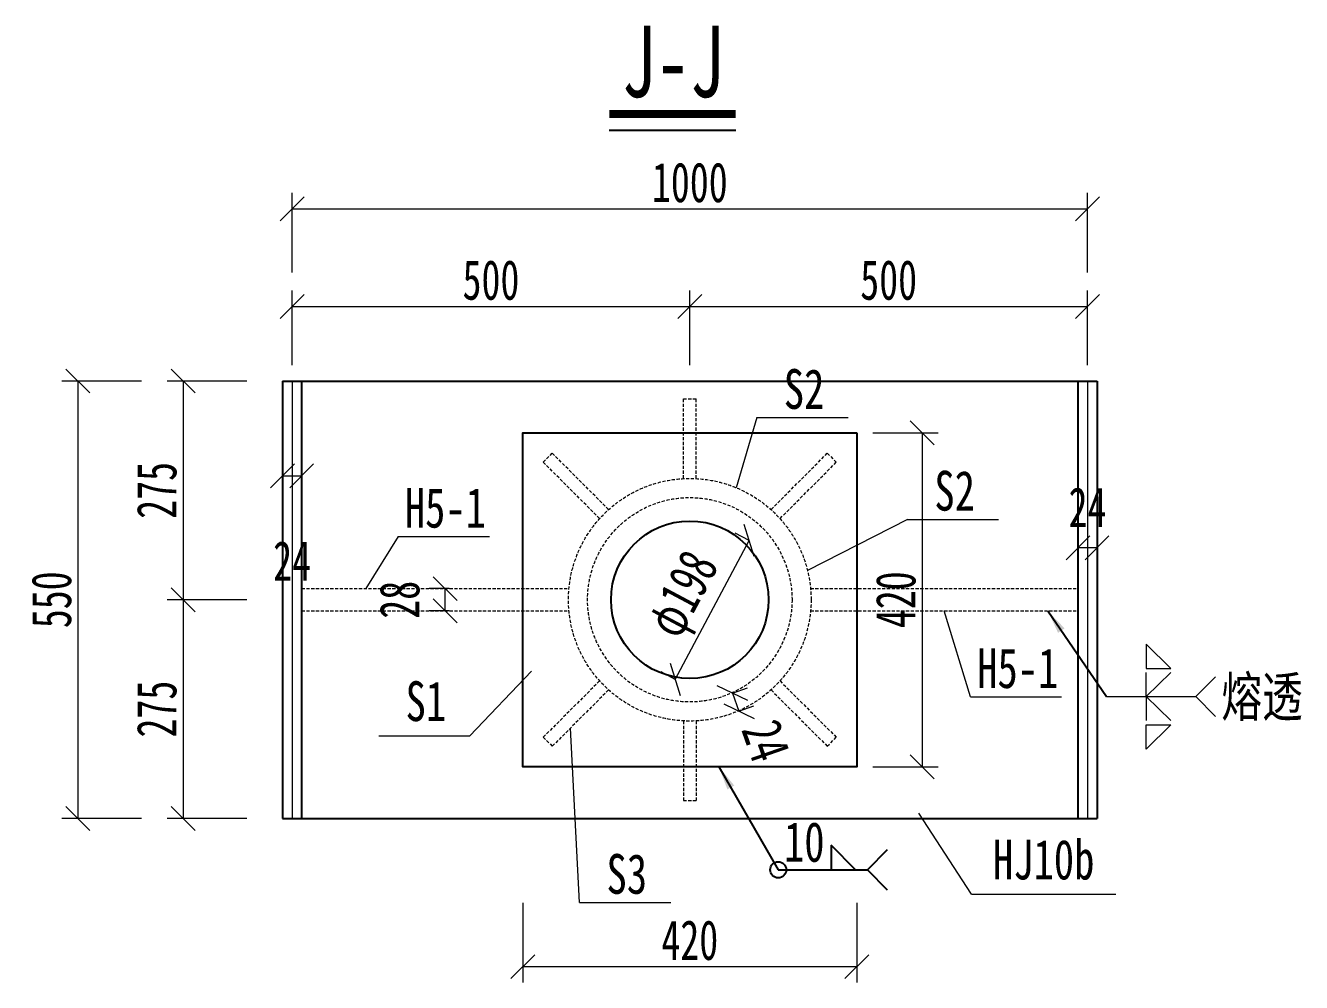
# Model space of a CAD drawing. Header units: millimetres. Extents: x -411717 to -116098, y 0 to 693159.
# Drawn here: x -187747 to -186142, y 354546 to 355749 of the extents above; entities that cross this region are included whole.
import ezdxf
from ezdxf.enums import TextEntityAlignment as Align

# ---------------------------------------------------------------- set-up
doc = ezdxf.new("R2010")
doc.units = ezdxf.units.MM
doc.header["$LTSCALE"] = 2
doc.header["$PDMODE"] = 3
doc.header["$PDSIZE"] = -10
doc.linetypes.add('DASHED', pattern=[0.75, 0.5, -0.25])
doc.layers.get('Defpoints').update_dxf_attribs({"color": 8, "lineweight": 9})
doc.layers.add('dim', color=3, linetype='Continuous')
doc.layers.add('Text', color=4, linetype='Continuous')
for name, color, linetype, lineweight in [('标注', 4, 'Continuous', 13), ('标注线及字体', 2, 'Continuous', 15), ('细实线', 4, 'Continuous', 15), ('虚线', 4, 'DASHED', 15), ('钢板粗线', 1, 'Continuous', 25)]:
    doc.layers.add(name, color=color, linetype=linetype, lineweight=lineweight)
doc.styles.add('111', font='仿宋_GB2312.ttf', dxfattribs={"width": 0.7})
doc.styles.add('SMEDI', font='仿宋_GB2312.ttf', dxfattribs={"width": 0.75})
doc.dimstyles.new('200', dxfattribs={"dimscale": 0, "dimtxt": 2.5, "dimasz": 1.5, "dimexe": 1, "dimexo": 1, "dimgap": 0.4, "dimtad": 1, "dimdec": 0, "dimdsep": 46, "dimtxsty": '111', "dimblk": 'OBLIQUE', "dimcen": 0, "dimclrd": 256, "dimclre": 256, "dimclrt": 256, "dimadec": 1, "dimazin": 2, "dimtfac": 1, "dimtdec": 0, "dimtmove": 2, "dimatfit": 3, "dimfxl": 4, "dimfxlon": 1, "dimtolj": 1, "dimlwd": -1, "dimlwe": -1, "dimarcsym": 0})

# ---------------------------------------------------------------- blocks, each defined once
blk = doc.blocks.new('_Oblique')
at = {"color": 0, "linetype": 'ByBlock', "lineweight": -2}
blk.add_line((-0.5, -0.5), (0.5, 0.5), dxfattribs=at)
blk = doc.blocks.new('*D1050')
at = {"layer": 'Defpoints', "color": 0, "transparency": 16777216}
for p in [(-186911.4, 355396.2), (-187411.4, 355302.4), (-186911.4, 355302.4)]:
    blk.add_point(p, dxfattribs=at)
at = {"layer": '细实线', "transparency": 16777216}
for p, q in [((-187411.4, 355322.4), (-187411.4, 355416.2)), ((-186911.4, 355322.4), (-186911.4, 355416.2)), ((-187411.4, 355396.2), (-186911.4, 355396.2))]:
    blk.add_line(p, q, dxfattribs=at)
at = {"layer": '细实线', "transparency": 16777216, "xscale": 30.00001118030656, "yscale": 30.00001118030656, "zscale": 30.00001118030656, "rotation": 180}
blk.add_blockref('_Oblique', (-187411.4, 355396.2), dxfattribs=at)
at = {"layer": '细实线', "transparency": 16777216, "xscale": 30.00001118030656, "yscale": 30.00001118030656, "zscale": 30.00001118030656}
blk.add_blockref('_Oblique', (-186911.4, 355396.2), dxfattribs=at)
at = {"layer": '细实线', "transparency": 16777216, "insert": (-187161.4, 355429.2), "char_height": 50, "attachment_point": 5, "style": '111'}
blk.add_mtext('\\A1;500', dxfattribs=at)
blk = doc.blocks.new('*D1051')
at = {"layer": 'Defpoints', "color": 0, "transparency": 16777216}
for p in [(-186411.4, 355396.2), (-186911.4, 355302.4), (-186411.4, 355302.4)]:
    blk.add_point(p, dxfattribs=at)
at = {"layer": '细实线', "transparency": 16777216}
for p, q in [((-186911.4, 355322.4), (-186911.4, 355416.2)), ((-186411.4, 355322.4), (-186411.4, 355416.2)), ((-186911.4, 355396.2), (-186411.4, 355396.2))]:
    blk.add_line(p, q, dxfattribs=at)
at = {"layer": '细实线', "transparency": 16777216, "xscale": 30.00001118030656, "yscale": 30.00001118030656, "zscale": 30.00001118030656, "rotation": 180}
blk.add_blockref('_Oblique', (-186911.4, 355396.2), dxfattribs=at)
at = {"layer": '细实线', "transparency": 16777216, "xscale": 30.00001118030656, "yscale": 30.00001118030656, "zscale": 30.00001118030656}
blk.add_blockref('_Oblique', (-186411.4, 355396.2), dxfattribs=at)
at = {"layer": '细实线', "transparency": 16777216, "insert": (-186661.4, 355429.2), "char_height": 50, "attachment_point": 5, "style": '111'}
blk.add_mtext('\\A1;500', dxfattribs=at)
blk = doc.blocks.new('*D1052')
at = {"layer": 'Defpoints', "color": 0, "transparency": 16777216}
for p in [(-186411.4, 355518.9), (-187411.4, 355302.4), (-186411.4, 355302.4)]:
    blk.add_point(p, dxfattribs=at)
at = {"layer": '细实线', "transparency": 16777216}
for p, q in [((-187411.4, 355438.9), (-187411.4, 355538.9)), ((-186411.4, 355438.9), (-186411.4, 355538.9)), ((-187411.4, 355518.9), (-186411.4, 355518.9))]:
    blk.add_line(p, q, dxfattribs=at)
at = {"layer": '细实线', "transparency": 16777216, "xscale": 30.00001118030656, "yscale": 30.00001118030656, "zscale": 30.00001118030656, "rotation": 180}
blk.add_blockref('_Oblique', (-187411.4, 355518.9), dxfattribs=at)
at = {"layer": '细实线', "transparency": 16777216, "xscale": 30.00001118030656, "yscale": 30.00001118030656, "zscale": 30.00001118030656}
blk.add_blockref('_Oblique', (-186411.4, 355518.9), dxfattribs=at)
at = {"layer": '细实线', "transparency": 16777216, "insert": (-186911.4, 355551.9), "char_height": 50, "attachment_point": 5, "style": '111'}
blk.add_mtext('\\A1;1000', dxfattribs=at)
blk = doc.blocks.new('*D1053')
at = {"layer": 'Defpoints', "color": 0, "transparency": 16777216}
for p in [(-187402.3, 355302.4), (-187548.4, 355027.4), (-187402.3, 355027.4)]:
    blk.add_point(p, dxfattribs=at)
at = {"layer": '细实线', "transparency": 16777216}
for p, q in [((-187468.4, 355302.4), (-187568.4, 355302.4)), ((-187548.4, 355302.4), (-187548.4, 355027.4)), ((-187468.4, 355027.4), (-187568.4, 355027.4))]:
    blk.add_line(p, q, dxfattribs=at)
at = {"layer": '细实线', "transparency": 16777216, "xscale": 30.00001118030656, "yscale": 30.00001118030656, "zscale": 30.00001118030656}
for p, rotation in [((-187548.4, 355302.4), 90), ((-187548.4, 355027.4), 270)]:
    blk.add_blockref('_Oblique', p, dxfattribs=dict(at, rotation=rotation))
at = {"layer": '细实线', "transparency": 16777216, "insert": (-187581.4, 355164.9), "char_height": 50, "attachment_point": 5, "rotation": 90, "style": '111'}
blk.add_mtext('\\A1;275', dxfattribs=at)
blk = doc.blocks.new('*D1054')
at = {"layer": 'Defpoints', "color": 0, "transparency": 16777216}
for p in [(-187402.3, 355027.4), (-187548.4, 354752.4), (-187402.3, 354752.4)]:
    blk.add_point(p, dxfattribs=at)
at = {"layer": '细实线', "transparency": 16777216}
for p, q in [((-187468.4, 355027.4), (-187568.4, 355027.4)), ((-187548.4, 355027.4), (-187548.4, 354752.4)), ((-187468.4, 354752.4), (-187568.4, 354752.4))]:
    blk.add_line(p, q, dxfattribs=at)
at = {"layer": '细实线', "transparency": 16777216, "xscale": 30.00001118030656, "yscale": 30.00001118030656, "zscale": 30.00001118030656}
for p, rotation in [((-187548.4, 355027.4), 90), ((-187548.4, 354752.4), 270)]:
    blk.add_blockref('_Oblique', p, dxfattribs=dict(at, rotation=rotation))
at = {"layer": '细实线', "transparency": 16777216, "insert": (-187581.4, 354889.9), "char_height": 50, "attachment_point": 5, "rotation": 90, "style": '111'}
blk.add_mtext('\\A1;275', dxfattribs=at)
blk = doc.blocks.new('*D1055')
at = {"layer": 'Defpoints', "color": 0, "transparency": 16777216}
for p in [(-187402.3, 355302.4), (-187680.7, 354752.4), (-187402.3, 354752.4)]:
    blk.add_point(p, dxfattribs=at)
at = {"layer": '细实线', "transparency": 16777216}
for p, q in [((-187600.7, 355302.4), (-187700.7, 355302.4)), ((-187680.7, 355302.4), (-187680.7, 354752.4)), ((-187600.7, 354752.4), (-187700.7, 354752.4))]:
    blk.add_line(p, q, dxfattribs=at)
at = {"layer": '细实线', "transparency": 16777216, "xscale": 30.00001118030656, "yscale": 30.00001118030656, "zscale": 30.00001118030656}
for p, rotation in [((-187680.7, 355302.4), 90), ((-187680.7, 354752.4), 270)]:
    blk.add_blockref('_Oblique', p, dxfattribs=dict(at, rotation=rotation))
at = {"layer": '细实线', "transparency": 16777216, "insert": (-187713.7, 355027.4), "char_height": 50, "attachment_point": 5, "rotation": 90, "style": '111'}
blk.add_mtext('\\A1;550', dxfattribs=at)
blk = doc.blocks.new('*D1056')
at = {"layer": 'Defpoints', "color": 0, "transparency": 16777216}
for p in [(-186869, 354906.2), (-186861.1, 354883.5), (-186849.7, 354887.5)]:
    blk.add_point(p, dxfattribs=at)
at = {"layer": '细实线', "transparency": 16777216}
for p, q in [((-186857.7, 354910.1), (-186838.8, 354916.7)), ((-186857.7, 354910.1), (-186849.7, 354887.5)), ((-186849.7, 354887.5), (-186830.9, 354894.1))]:
    blk.add_line(p, q, dxfattribs=at)
at = {"layer": '细实线', "transparency": 16777216, "xscale": 30.00001118030656, "yscale": 30.00001118030656, "zscale": 30.00001118030656}
for p, rotation in [((-186857.7, 354910.1), 109.2820604168205), ((-186849.7, 354887.5), 289.2820604168205)]:
    blk.add_blockref('_Oblique', p, dxfattribs=dict(at, rotation=rotation))
at = {"layer": '细实线', "transparency": 16777216, "insert": (-186815.5, 354850.1), "char_height": 50, "attachment_point": 5, "rotation": 289.2821, "style": '111'}
blk.add_mtext('\\A1;24', dxfattribs=at)
blk = doc.blocks.new('*D1057')
at = {"layer": 'Defpoints', "color": 0, "transparency": 16777216}
for p in [(-186836.7, 355101.9), (-186836.7, 355101.9), (-186929.8, 354927.2)]:
    blk.add_point(p, dxfattribs=at)
at = {"layer": '细实线', "transparency": 16777216}
for p, q in [((-186836.7, 355101.9), (-186854.4, 355111.3)), ((-186929.8, 354927.2), (-186836.7, 355101.9)), ((-186929.8, 354927.2), (-186947.5, 354936.6))]:
    blk.add_line(p, q, dxfattribs=at)
at = {"layer": '细实线', "transparency": 16777216, "xscale": 30.00001118030656, "yscale": 30.00001118030656, "zscale": 30.00001118030656}
for p, rotation in [((-186836.7, 355101.9), 61.96292621481965), ((-186929.8, 354927.2), 241.9629262148197)]:
    blk.add_blockref('_Oblique', p, dxfattribs=dict(at, rotation=rotation))
at = {"layer": '细实线', "transparency": 16777216, "insert": (-186915.7, 355031.8), "char_height": 50, "attachment_point": 5, "rotation": 61.9629, "style": '111'}
blk.add_mtext('\\A1;φ198', dxfattribs=at)
blk = doc.blocks.new('*D1058')
at = {"layer": 'Defpoints', "color": 0, "transparency": 16777216}
for p in [(-186701.4, 355237.4), (-186701.4, 354817.4), (-186619.3, 354817.4)]:
    blk.add_point(p, dxfattribs=at)
at = {"layer": '细实线', "transparency": 16777216}
for p, q in [((-186681.4, 355237.4), (-186599.3, 355237.4)), ((-186619.3, 355237.4), (-186619.3, 354817.4)), ((-186681.4, 354817.4), (-186599.3, 354817.4))]:
    blk.add_line(p, q, dxfattribs=at)
at = {"layer": '细实线', "transparency": 16777216, "xscale": 30.00001118030656, "yscale": 30.00001118030656, "zscale": 30.00001118030656}
for p, rotation in [((-186619.3, 355237.4), 90), ((-186619.3, 354817.4), 270)]:
    blk.add_blockref('_Oblique', p, dxfattribs=dict(at, rotation=rotation))
at = {"layer": '细实线', "transparency": 16777216, "insert": (-186652.3, 355027.4), "char_height": 50, "attachment_point": 5, "rotation": 90, "style": '111'}
blk.add_mtext('\\A1;420', dxfattribs=at)
blk = doc.blocks.new('*D1059')
at = {"layer": 'Defpoints', "color": 0, "transparency": 16777216}
for p in [(-187423.4, 355234.2), (-187399.4, 355234.2), (-187399.4, 355183.3)]:
    blk.add_point(p, dxfattribs=at)
at = {"layer": '细实线', "transparency": 16777216}
for p, q in [((-187423.4, 355214.2), (-187423.4, 355163.3)), ((-187399.4, 355214.2), (-187399.4, 355163.3)), ((-187423.4, 355183.3), (-187399.4, 355183.3))]:
    blk.add_line(p, q, dxfattribs=at)
at = {"layer": '细实线', "transparency": 16777216, "xscale": 30.00001118030656, "yscale": 30.00001118030656, "zscale": 30.00001118030656, "rotation": 180}
blk.add_blockref('_Oblique', (-187423.4, 355183.3), dxfattribs=at)
at = {"layer": '细实线', "transparency": 16777216, "xscale": 30.00001118030656, "yscale": 30.00001118030656, "zscale": 30.00001118030656}
blk.add_blockref('_Oblique', (-187399.4, 355183.3), dxfattribs=at)
at = {"layer": '细实线', "transparency": 16777216, "insert": (-187411.4, 355076.3), "char_height": 50, "attachment_point": 5, "style": '111'}
blk.add_mtext('\\A1;24', dxfattribs=at)
blk = doc.blocks.new('*D1060')
at = {"layer": 'Defpoints', "color": 0, "transparency": 16777216}
for p in [(-186423.4, 355143.7), (-186399.4, 355143.7), (-186423.4, 355092.7)]:
    blk.add_point(p, dxfattribs=at)
at = {"layer": '细实线', "transparency": 16777216}
for p, q in [((-186423.4, 355123.7), (-186423.4, 355072.7)), ((-186399.4, 355123.7), (-186399.4, 355072.7)), ((-186399.4, 355092.7), (-186423.4, 355092.7))]:
    blk.add_line(p, q, dxfattribs=at)
at = {"layer": '细实线', "transparency": 16777216, "xscale": 30.00001118030656, "yscale": 30.00001118030656, "zscale": 30.00001118030656, "rotation": 180}
blk.add_blockref('_Oblique', (-186423.4, 355092.7), dxfattribs=at)
at = {"layer": '细实线', "transparency": 16777216, "xscale": 30.00001118030656, "yscale": 30.00001118030656, "zscale": 30.00001118030656}
blk.add_blockref('_Oblique', (-186399.4, 355092.7), dxfattribs=at)
at = {"layer": '细实线', "transparency": 16777216, "insert": (-186411.4, 355143.8), "char_height": 50, "attachment_point": 5, "style": '111'}
blk.add_mtext('\\A1;24', dxfattribs=at)
blk = doc.blocks.new('全融透1')
at = {"layer": '细实线'}
blk.add_line((0, 0), (4.479, 0), dxfattribs=at)
for points in [[(1.995, 2.645), (1.995, 1.414), (3.227, 1.414)], [(1.995, -2.645), (1.995, -1.414), (3.227, -1.414)]]:
    blk.add_lwpolyline(points, close=True, dxfattribs=at)
for points in [[(3.227, 1.206), (1.995, 0), (1.995, 1.206)], [(5.479, 1), (4.479, 0), (5.479, -1)], [(3.227, -1.206), (1.995, 0), (1.995, -1.206)]]:
    blk.add_lwpolyline(points, dxfattribs=at)
at = {"layer": '细实线', "style": 'SMEDI', "width": 0.75}
blk.add_text('熔透', height=2, dxfattribs=at).set_placement((5.77, 0), align=Align.MIDDLE_LEFT)
blk = doc.blocks.new('*D1061')
at = {"layer": 'Defpoints', "color": 0, "transparency": 16777216}
for p in [(-187121.4, 354817.4), (-186701.4, 354817.4), (-186701.4, 354566.2)]:
    blk.add_point(p, dxfattribs=at)
at = {"layer": '标注', "transparency": 16777216}
for p, q in [((-187121.4, 354646.2), (-187121.4, 354546.2)), ((-186701.4, 354646.2), (-186701.4, 354546.2)), ((-187121.4, 354566.2), (-186701.4, 354566.2))]:
    blk.add_line(p, q, dxfattribs=at)
at = {"layer": '标注', "transparency": 16777216, "xscale": 30.00001118030656, "yscale": 30.00001118030656, "zscale": 30.00001118030656, "rotation": 180}
blk.add_blockref('_Oblique', (-187121.4, 354566.2), dxfattribs=at)
at = {"layer": '标注', "transparency": 16777216, "xscale": 30.00001118030656, "yscale": 30.00001118030656, "zscale": 30.00001118030656}
blk.add_blockref('_Oblique', (-186701.4, 354566.2), dxfattribs=at)
at = {"layer": '标注', "transparency": 16777216, "insert": (-186911.4, 354599.2), "char_height": 50, "attachment_point": 5, "style": '111'}
blk.add_mtext('\\A1;420', dxfattribs=at)
blk = doc.blocks.new('*D1063')
at = {"layer": 'Defpoints', "color": 0, "transparency": 16777216}
for p in [(-187219, 355041.4), (-187194.1, 355041.4), (-187194.1, 355013.4)]:
    blk.add_point(p, dxfattribs=at)
at = {"layer": '标注', "transparency": 16777216}
for p, q in [((-187214.1, 355041.4), (-187239, 355041.4)), ((-187219, 355013.4), (-187219, 355041.4)), ((-187214.1, 355013.4), (-187239, 355013.4))]:
    blk.add_line(p, q, dxfattribs=at)
at = {"layer": '标注', "transparency": 16777216, "xscale": 30.00001118030656, "yscale": 30.00001118030656, "zscale": 30.00001118030656}
for p, rotation in [((-187219, 355041.4), 90), ((-187219, 355013.4), 270)]:
    blk.add_blockref('_Oblique', p, dxfattribs=dict(at, rotation=rotation))
at = {"layer": '标注', "transparency": 16777216, "insert": (-187276, 355027.4), "char_height": 50, "attachment_point": 5, "rotation": 90, "style": '111'}
blk.add_mtext('\\A1;28', dxfattribs=at)

msp = doc.modelspace()

# ---------------------------------------------------------------- linework, layer by layer
at = {"color": 4}
msp.add_line((-187012.6, 355618), (-186853.6, 355618), dxfattribs=at)
at = {"color": 6, "const_width": 10}
msp.add_lwpolyline([(-187012.6, 355638), (-186853.6, 355638)], dxfattribs=at)
at = {"layer": 'Defpoints'}
for p, q in [((-187411.4, 355302.4), (-187411.4, 354752.4)), ((-186411.4, 355302.4), (-186411.4, 354752.4))]:
    msp.add_line(p, q, dxfattribs=at)
at = {"layer": 'dim', "color": 8}
msp.add_line((-186800.2, 354687.9), (-186688.2, 354687.9), dxfattribs=at)
msp.add_lwpolyline([(-186733.7, 354718.7), (-186733.7, 354687.9), (-186702.9, 354687.9)], close=True, dxfattribs=at)
msp.add_lwpolyline([(-186663.2, 354712.9), (-186688.2, 354687.9), (-186663.2, 354662.9)], dxfattribs=at)
msp.add_circle((-186800.2, 354687.9), 10.1, dxfattribs=at)
at = {"layer": '细实线'}
for p, q in [((-186827, 355256.4), (-186852.9, 355168.3)), ((-186827, 355256.4), (-186712.5, 355256.4)), ((-186637.7, 355128.5), (-186763.4, 355064)), ((-186637.7, 355128.5), (-186523.2, 355128.5)), ((-187278, 355107.1), (-187318.7, 355041.4)), ((-187278, 355107.1), (-187163.4, 355107.1)), ((-186558.4, 354905.4), (-186591.5, 355013.4)), ((-187188, 354856.4), (-187110.3, 354937.7)), ((-186558.4, 354905.4), (-186443.9, 354905.4)), ((-187049.9, 354646.7), (-187061.4, 354866.1)), ((-187302.5, 354856.4), (-187188, 354856.4)), ((-186557.4, 354657.2), (-186623.3, 354759.2)), ((-186557.4, 354657.2), (-186376, 354657.2)), ((-187049.9, 354646.7), (-186935.4, 354646.7))]:
    msp.add_line(p, q, dxfattribs=at)
at = {"layer": '虚线', "color": 6, "ltscale": 4}
for p, q in [((-186919.4, 355179.9), (-186919.4, 355279.9)), ((-186919.4, 355279.9), (-186903.4, 355279.9)), ((-186903.4, 355179.9), (-186903.4, 355279.9)), ((-187095.6, 355200.3), (-187084.3, 355211.6)), ((-187013.6, 355140.9), (-187084.3, 355211.6)), ((-186809.2, 355140.9), (-186738.5, 355211.6)), ((-186738.5, 355211.6), (-186727.2, 355200.3)), ((-187024.9, 355129.6), (-187095.6, 355200.3)), ((-186797.9, 355129.6), (-186727.2, 355200.3)), ((-187399.4, 355041.4), (-187063.3, 355041.4)), ((-186759.6, 355041.4), (-186423.4, 355041.4)), ((-187399.4, 355013.4), (-187063.3, 355013.4)), ((-186759.6, 355013.4), (-186423.4, 355013.4)), ((-187024.9, 354925.3), (-187095.6, 354854.6)), ((-187013.6, 354914), (-187084.3, 354843.2)), ((-186809.2, 354914), (-186738.5, 354843.2)), ((-186797.9, 354925.3), (-186727.2, 354854.6)), ((-186919.4, 354874.9), (-186919.4, 354774.9)), ((-186903.4, 354874.9), (-186903.4, 354774.9)), ((-187095.6, 354854.6), (-187084.3, 354843.2)), ((-186738.5, 354843.2), (-186727.2, 354854.6)), ((-186919.4, 354774.9), (-186903.4, 354774.9))]:
    msp.add_line(p, q, dxfattribs=at)
for radius in [152.5, 128.5]:
    msp.add_circle((-186911.4, 355027.4), radius, dxfattribs=at)
at = {"layer": '钢板粗线'}
for p, q in [((-187423.4, 355302.4), (-186399.4, 355302.4)), ((-187423.4, 355302.4), (-187423.4, 354752.4)), ((-187399.4, 355302.4), (-187399.4, 354752.4)), ((-186423.4, 355302.4), (-186423.4, 354752.4)), ((-186399.4, 355302.4), (-186399.4, 354752.4)), ((-187423.4, 354752.4), (-186399.4, 354752.4))]:
    msp.add_line(p, q, dxfattribs=at)
msp.add_lwpolyline([(-186701.4, 355237.4), (-186701.4, 354817.4), (-187121.4, 354817.4), (-187121.4, 355237.4)], close=True, dxfattribs=at)
msp.add_circle((-186911.4, 355027.4), 99, dxfattribs=at)

# ---------------------------------------------------------------- block references
at = {"layer": '标注', "xscale": 25, "yscale": 25, "zscale": 25}
msp.add_blockref('全融透1', (-186387.4, 354905.6), dxfattribs=at)

# ---------------------------------------------------------------- texts
at = {"layer": 'Text', "color": 8, "style": 'SMEDI', "width": 0.75}
msp.add_text('10', height=50, dxfattribs=at).set_placement((-186793, 354723), align=Align.MIDDLE_LEFT)
at = {"layer": '标注', "style": '111', "width": 0.75}
for s, p in [('S2', (-186767.7, 355252.4)), ('S2', (-186578.4, 355124.5)), ('H5-1', (-187218.7, 355103.1)), ('H5-1', (-186499.1, 354901.4)), ('S1', (-187243.2, 354859.9)), ('HJ10b', (-186466.5, 354660.8)), ('S3', (-186990.6, 354642.7))]:
    msp.add_text(s, height=50, dxfattribs=at).set_placement(p, align=Align.BOTTOM_CENTER)
at = {"layer": '标注线及字体', "color": 0, "style": '111', "width": 0.7}
msp.add_text('J-J', height=90, dxfattribs=at).set_placement((-186932.7, 355703.6), align=Align.MIDDLE)

# ---------------------------------------------------------------- dimensions: what is measured, and where the dimension line sits
at = {"layer": '标注'}
dim = msp.add_aligned_dim(p1=(-187194.1, 355013.4), p2=(-187194.1, 355041.4), distance=24.9, dimstyle='200', override={"dimscale": 20.000007, "dimadec": 3, "dimarcsym": 1}, dxfattribs=at)
dim.commit()
dim.dimension.update_dxf_attribs({"geometry": '*D1063', "text_midpoint": (-187276, 355027.4)})
dim = msp.add_linear_dim(base=(-186701.4, 354566.2), p1=(-187121.4, 354817.4), p2=(-186701.4, 354817.4), dimstyle='200', override={"dimscale": 20.000007, "dimadec": 3, "dimarcsym": 1}, dxfattribs=at)
dim.commit()
dim.dimension.update_dxf_attribs({"geometry": '*D1061', "text_midpoint": (-186911.4, 354599.2)})
at = {"layer": '细实线'}
for base, p1, p2, picture, middle in [((-186411.4, 355518.9), (-187411.4, 355302.4), (-186411.4, 355302.4), '*D1052', (-186911.4, 355551.9)), ((-186911.4, 355396.2), (-187411.4, 355302.4), (-186911.4, 355302.4), '*D1050', (-187161.4, 355429.2)), ((-186411.4, 355396.2), (-186911.4, 355302.4), (-186411.4, 355302.4), '*D1051', (-186661.4, 355429.2)), ((-187399.4, 355183.3), (-187423.4, 355234.2), (-187399.4, 355234.2), '*D1059', (-187411.4, 355076.3))]:
    dim = msp.add_linear_dim(base=base, p1=p1, p2=p2, dimstyle='200', override={"dimscale": 20.000007, "dimadec": 3, "dimarcsym": 1}, dxfattribs=at)
    dim.commit()
    dim.dimension.update_dxf_attribs({"geometry": picture, "text_midpoint": middle})
for base, p1, p2, picture, middle in [((-187680.7, 354752.4), (-187402.3, 355302.4), (-187402.3, 354752.4), '*D1055', (-187713.7, 355027.4)), ((-187548.4, 355027.4), (-187402.3, 355302.4), (-187402.3, 355027.4), '*D1053', (-187581.4, 355164.9)), ((-186619.3, 354817.4), (-186701.4, 355237.4), (-186701.4, 354817.4), '*D1058', (-186652.3, 355027.4)), ((-187548.4, 354752.4), (-187402.3, 355027.4), (-187402.3, 354752.4), '*D1054', (-187581.4, 354889.9))]:
    dim = msp.add_linear_dim(base=base, p1=p1, p2=p2, angle=90, dimstyle='200', override={"dimscale": 20.000007, "dimadec": 3, "dimarcsym": 1}, dxfattribs=at)
    dim.commit()
    dim.dimension.update_dxf_attribs({"geometry": picture, "text_midpoint": middle})
for base, p1, p2, angle, picture, middle, dimtype in [((-186423.4, 355092.7), (-186399.4, 355143.7), (-186423.4, 355143.7), 180, '*D1060', (-186411.4, 355143.8), 160), ((-186849.7, 354887.5), (-186869, 354906.2), (-186861.1, 354883.5), 289.2821, '*D1056', (-186815.5, 354850.1), 161)]:
    dim = msp.add_linear_dim(base=base, p1=p1, p2=p2, angle=angle, dimstyle='200', override={"dimscale": 20.000007, "dimadec": 3, "dimarcsym": 1}, dxfattribs=at)
    dim.commit()
    dim.dimension.update_dxf_attribs({"geometry": picture, "text_midpoint": middle, "dimtype": dimtype})
dim = msp.add_aligned_dim(p1=(-186929.8, 354927.2), p2=(-186836.7, 355101.9), distance=0, text='φ<>', dimstyle='200', override={"dimscale": 20.000007, "dimadec": 3, "dimarcsym": 1}, dxfattribs=at)
dim.commit()
dim.dimension.update_dxf_attribs({"geometry": '*D1057', "text_midpoint": (-186915.7, 355031.8)})

# ---------------------------------------------------------------- leaders
at = {"layer": 'dim', "color": 8}
for points in [[(-186461.3, 355013.4), (-186387.4, 354905.6)], [(-186874.8, 354817.4), (-186800.2, 354687.9)]]:
    msp.add_leader(points, dimstyle='200', override={"dimscale": 20.000007, "dimadec": 3, "dimarcsym": 1}, dxfattribs=at)

doc.saveas('drawing.dxf')
